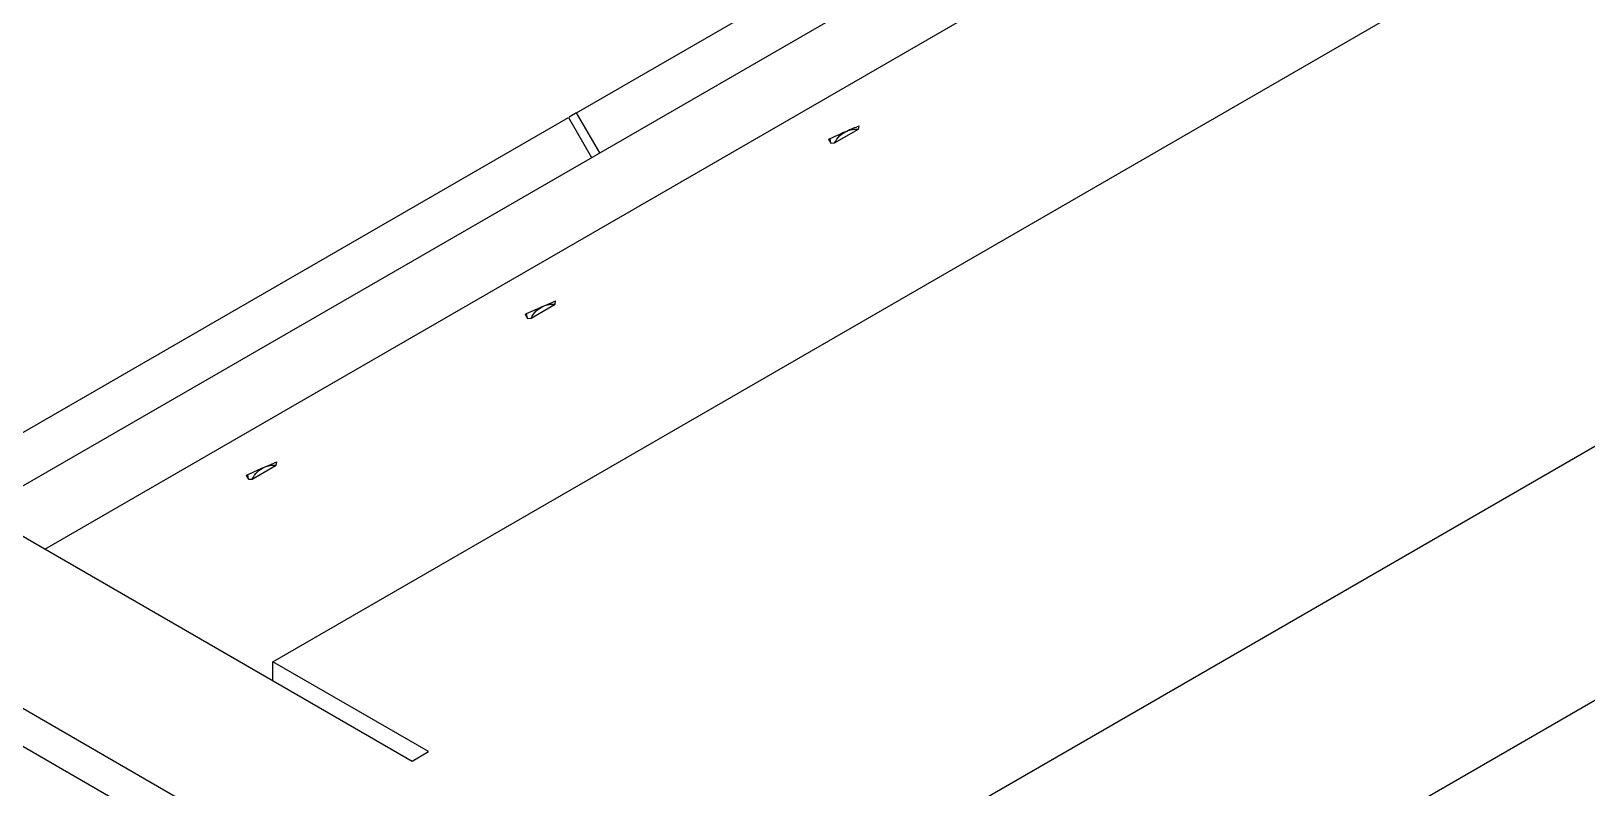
# Model space of a CAD drawing. Header units: millimetres. Extents: x 861 to 27901, y 673 to 17923.
# Drawn here: x 23069 to 23601, y 8164 to 8423 of the extents above; entities that cross this region are included whole.
import ezdxf

# ---------------------------------------------------------------- set-up
doc = ezdxf.new("R2010")
doc.units = ezdxf.units.MM
doc.header["$LTSCALE"] = 33.3

msp = doc.modelspace()

# ---------------------------------------------------------------- linework, layer by layer
at = {"color": 7, "linetype": 'Continuous', "lineweight": 25}
for p, q in [((23056.69, 8262.11), (23880.82, 8737.87)), ((23073.51, 8245.92), (23892.03, 8718.45)), ((23151.43, 8207.41), (23975.57, 8683.17)), ((24137.75, 8589.55), (23313.62, 8113.78)), ((23255.27, 8395.06), (23451.49, 8508.33)), ((24092.61, 8476.64), (23477.31, 8121.43)), ((22801.04, 8403.22), (23199.09, 8173.43)), ((23056.25, 8280.16), (23252.47, 8393.44)), ((23252.47, 8393.44), (23260.4, 8379.71)), ((23255.27, 8395.06), (23252.71, 8393.58)), ((23263.2, 8381.32), (23255.27, 8395.06)), ((23341.41, 8385.96), (23341.93, 8386.26)), ((23341.41, 8385.96), (23342.17, 8384.65)), ((23342.17, 8384.65), (23341.93, 8386.26)), ((23343.46, 8384.72), (23351.66, 8389.45)), ((23351.66, 8389.45), (23351.84, 8390.57)), ((23342.17, 8384.65), (23343.46, 8384.72)), ((23170.5, 8131.03), (22750.02, 8373.77)), ((23148.07, 8131.03), (22761.23, 8354.34)), ((23239.74, 8324.84), (23247.95, 8329.58)), ((23247.95, 8329.58), (23248.12, 8330.7)), ((23237.7, 8326.08), (23238.21, 8326.38)), ((23237.7, 8326.08), (23238.45, 8324.77)), ((23238.45, 8324.77), (23238.21, 8326.38)), ((23238.45, 8324.77), (23239.74, 8324.84)), ((23144.44, 8269.82), (23152.64, 8274.56)), ((23152.64, 8274.56), (23152.81, 8275.68)), ((23142.39, 8271.06), (23142.9, 8271.36)), ((23142.39, 8271.06), (23143.14, 8269.75)), ((23143.14, 8269.75), (23142.9, 8271.36)), ((23143.14, 8269.75), (23144.44, 8269.82)), ((23204.69, 8176.66), (23151.43, 8207.41)), ((23151.43, 8200.94), (23151.43, 8207.41)), ((23199.09, 8173.43), (23204.69, 8176.66))]:
    msp.add_line(p, q, dxfattribs=at)
for points, knots in [([(23341.93, 8386.26), (23342.97, 8386.73), (23344.96, 8387.64), (23346.76, 8388.42), (23347.61, 8388.8)], [0, 0, 0, 0, 0.523687, 1, 1, 1, 1]), ([(23347.61, 8388.8), (23348.35, 8389.12), (23349.89, 8389.78), (23351.17, 8390.3), (23351.84, 8390.57)], [0, 0, 0, 0, 0.480805, 1, 1, 1, 1]), ([(23238.21, 8326.38), (23239.25, 8326.85), (23241.24, 8327.76), (23243.04, 8328.55), (23243.9, 8328.93)], [0, 0, 0, 0, 0.523687, 1, 1, 1, 1]), ([(23243.9, 8328.93), (23244.63, 8329.24), (23246.17, 8329.9), (23247.45, 8330.43), (23248.12, 8330.7)], [0, 0, 0, 0, 0.480805, 1, 1, 1, 1]), ([(23148.59, 8273.91), (23149.33, 8274.22), (23150.86, 8274.88), (23152.15, 8275.41), (23152.81, 8275.68)], [0, 0, 0, 0, 0.480805, 1, 1, 1, 1]), ([(23142.9, 8271.36), (23143.95, 8271.83), (23145.93, 8272.74), (23147.73, 8273.53), (23148.59, 8273.91)], [0, 0, 0, 0, 0.523687, 1, 1, 1, 1])]:
    msp.add_open_spline(points, degree=3, knots=knots, dxfattribs=at)
for points in [[(23343.46, 8384.72), (23343.98, 8385.6), (23345.03, 8387.37), (23346.75, 8388.32), (23347.61, 8388.8)], [(23347.61, 8388.8), (23348.25, 8389.03), (23349.54, 8389.49), (23350.95, 8389.47), (23351.66, 8389.45)], [(23239.74, 8324.84), (23240.27, 8325.73), (23241.31, 8327.5), (23243.03, 8328.45), (23243.9, 8328.93)], [(23243.9, 8328.93), (23244.54, 8329.16), (23245.82, 8329.62), (23247.24, 8329.59), (23247.95, 8329.58)], [(23148.59, 8273.91), (23149.23, 8274.14), (23150.51, 8274.6), (23151.93, 8274.57), (23152.64, 8274.56)], [(23144.44, 8269.82), (23144.96, 8270.71), (23146, 8272.48), (23147.73, 8273.43), (23148.59, 8273.91)]]:
    msp.add_open_spline(points, degree=3, dxfattribs=at)

doc.saveas('drawing.dxf')
